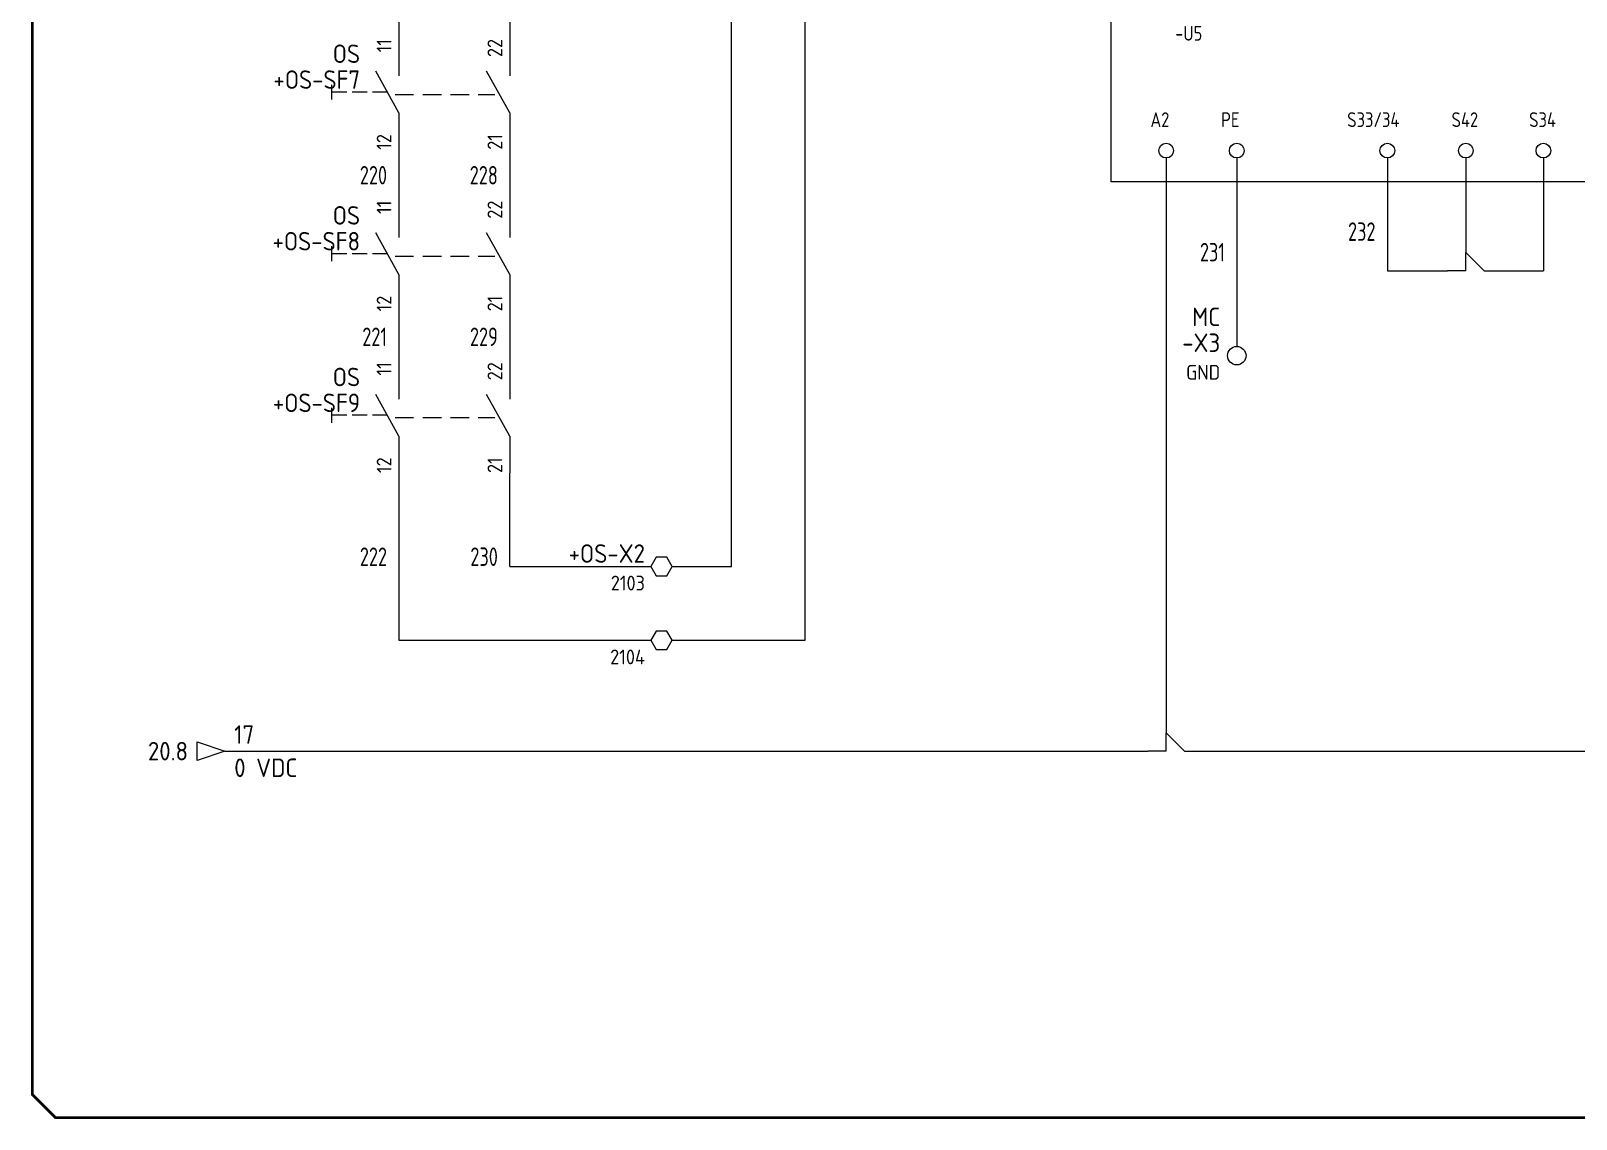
# Model space of a CAD drawing. Header units: millimetres. Extents: x 0 to 840, y 0 to 593.
# Drawn here: x 0.4 to 418.7, y 0.4 to 295 of the extents above; entities that cross this region are included whole.
import ezdxf
from ezdxf.enums import TextEntityAlignment as Align

# ---------------------------------------------------------------- set-up
doc = ezdxf.new("R2010")
doc.units = ezdxf.units.MM
doc.header["$LTSCALE"] = 10
doc.header["$MEASUREMENT"] = 0
doc.linetypes.add('DASHED', pattern=[0.75, 0.5, -0.25])
for name, color, linetype in [('BLK_16.0mm^2', 7, 'Continuous'), ('DESC', 150, 'Continuous'), ('GRN_1.0mm^2', 3, 'Continuous'), ('GRN_2.5mm^2', 3, 'Continuous'), ('GRY_1.5mm^2', 9, 'Continuous'), ('LINK', 9, 'DASHED'), ('LOC', 8, 'Continuous'), ('RED_0.5mm^2', 1, 'Continuous'), ('RED_1.0mm^2', 1, 'Continuous'), ('SYMS', 7, 'Continuous'), ('TAGS', 150, 'Continuous'), ('TERMS', 123, 'Continuous'), ('TITLE', 7, 'Continuous'), ('WIRENO', 72, 'Continuous'), ('WIREREF_DEST', 52, 'Continuous'), ('XREF', 7, 'Continuous'), ('YEL_1.0mm^2', 2, 'Continuous')]:
    doc.layers.add(name, color=color, linetype=linetype)
doc.styles.add('ITALIC', font='ITALIC')
doc.styles.add('SIMPLEX', font='simplex')
doc.styles.add('WD_IEC', font='isocp2.shx', dxfattribs={"width": 0.9, "height": 4})

# ---------------------------------------------------------------- blocks, each defined once
blk = doc.blocks.new('VDV1_28')
for centre in [(14.88, 72.25), (34.25, 72.25), (55.25, 72.25), (74.38, 72.25), (95.62, 72.25), (116.62, 72.25), (158.62, 72.25), (197.12, 72.25), (256.5, 72.25), (277.38, 72.25), (319.62, 72.25), (14.88, 8.5), (34, 8.5), (74.75, 8.5), (96, 8.5), (117, 8.5), (158.75, 8.5), (197.5, 8.5), (217.88, 8.5), (237.12, 8.5), (256.25, 8.5), (277.5, 8.5), (320, 8.5)]:
    blk.add_circle(centre, 2)
at = {"layer": 'BLK_16.0mm^2'}
blk.add_line((197.5, 6.5), (197.5, 6.5), dxfattribs=at)
at = {"layer": 'SYMS'}
for p, q in [((0, 80.75), (337, 80.75)), ((0, 0), (0, 80.75)), ((337, 80.75), (337, 0)), ((337, 0), (0, 0))]:
    blk.add_line(p, q, dxfattribs=at)
at = {"style": 'WD_IEC', "flags": 1}
for tag, p, height in [('X4TERM01', (12.88, 72.25), 0.256), ('X2TERM01', (14.88, 74.25), 0.256), ('X2TERM02', (34.25, 74.25), 0.256), ('X2TERM03', (55.25, 74.25), 0.256), ('X2TERM04', (74.38, 74.25), 0.256), ('X2TERM05', (95.62, 74.25), 0.256), ('X2TERM06', (116.62, 74.25), 0.256), ('X2TERM07', (158.62, 74.25), 0.256), ('X2TERM08', (197.12, 74.25), 0.256), ('X2TERM09', (256.5, 74.25), 0.256), ('X2TERM10', (277.38, 74.25), 0.256), ('X2TERM11', (319.62, 74.25), 0.256), ('X1TERM11', (321.62, 72.25), 0.256), ('X4TERM12', (12.88, 8.5), 0.256), ('X1TERM23', (322, 8.5), 0.256), ('X8TERM12', (14.88, 6.5), 0.256), ('X8TERM13', (34, 6.5), 0.256), ('X8TERM14', (74.75, 6.5), 0.256), ('X8TERM15', (96, 6.5), 0.256), ('X8TERM16', (117, 6.5), 0.256), ('X8TERM17', (158.75, 6.5), 0.256), ('X8TERM12', (197.5, 6.38), 0.005), ('X8TERM18', (197.5, 6.5), 0.256), ('X8TERM19', (217.88, 6.5), 0.256), ('X8TERM20', (237.12, 6.5), 0.256), ('X8TERM21', (256.25, 6.5), 0.256), ('X8TERM22', (277.5, 6.5), 0.256), ('X8TERM23', (320, 6.5), 0.256), ('FAMILY', (0, 0), 0.02), ('CAT', (0, 0), 0.02), ('MFG', (0, 0), 0.02), ('ASSYCODE', (0, 0), 0.02)]:
    blk.add_attdef(tag, p, '', height=height, dxfattribs=at)
at = {"style": 'WD_IEC'}
for tag, p in [('DESC1', (345.5, 44.62)), ('DESC2', (345.5, 38.25)), ('INST', (346.29, 29.39)), ('LOC', (347.11, 23.3))]:
    blk.add_attdef(tag, p, '', height=4, dxfattribs=at)
blk.add_attdef('TAG1', text='', height=4, dxfattribs=at).set_placement((21, 38.25), align=Align.CENTER)
at = {"layer": 'SYMS', "style": 'WD_IEC'}
for tag, p in [('TERM01', (12.88, 61.62)), ('TERM02', (32.12, 61.62)), ('TERM03', (53.12, 61.62)), ('TERM04', (72.25, 61.62)), ('TERM05', (93.5, 61.62)), ('TERM06', (114.5, 61.62)), ('TERM07', (156.5, 61.62)), ('TERM08', (195, 61.62)), ('TERM09', (247.95, 61.62)), ('TERM10', (268.83, 61.62)), ('TERM11', (310.62, 61.62)), ('TERM12', (10.62, 14.88)), ('TERM13', (29.75, 14.88)), ('TERM14', (63.88, 14.88)), ('TERM15', (92.12, 14.88)), ('TERM16', (113.12, 14.88)), ('TERM17', (156.62, 14.88)), ('TERM18', (195.38, 14.88)), ('TERM19', (214.27, 14.88)), ('TERM20', (233.52, 14.88)), ('TERM21', (253.43, 14.88)), ('TERM22', (274.08, 14.88)), ('TERM23', (317.88, 14.88))]:
    blk.add_attdef(tag, p, '', height=4, dxfattribs=at)
blk = doc.blocks.new('acade_title')
at = {"layer": 'TITLE', "const_width": 0.784}
blk.add_lwpolyline([(765.79, 7.07), (765.79, 586.36), (759.5, 592.64), (7.07, 592.64), (0.79, 586.36), (0.79, 7.07), (7.07, 0.79), (759.5, 0.79)], close=True, dxfattribs=at)
at = {"layer": 'TITLE', "color": 1, "style": 'ITALIC'}
for tag, height, p in [('TITLE#1', 3, (806.47, 85.58)), ('TITLE#2', 3, (806.47, 80.5)), ('TITLE#3', 3, (806.47, 75.41)), ('TITLE#4', 3, (806.47, 70.33)), ('DWG#', 4, (806.47, 20.76))]:
    blk.add_attdef(tag, text='', height=height, dxfattribs=at).set_placement(p, align=Align.CENTER)
at = {"layer": 'TITLE', "color": 1, "style": 'SIMPLEX'}
blk.add_attdef('CAD#', (772.63, 49.19), '', height=2.5, rotation=90, dxfattribs=at)
at = {"layer": 'TITLE', "color": 1}
for tag, p, height, style in [('ENGINEER', (783.37, 49.19), 2.5, 'ITALIC'), ('CHKDBY', (813.2, 49.2), 2.5, 'ITALIC'), ('JOB#', (789.06, 41.3), 2.5, 'SIMPLEX'), ('DRAWNBY', (814.95, 41.3), 2.5, 'ITALIC'), ('SCALE', (786.29, 33.76), 2.5, 'SIMPLEX'), ('DATE', (812.8, 33.76), 2.5, 'SIMPLEX'), ('SHTS', (815.9, 6.29), 4, 'ITALIC')]:
    blk.add_attdef(tag, p, '', height=height, dxfattribs=dict(at, style=style))
at = {"layer": 'TITLE', "color": 1, "style": 'ITALIC'}
blk.add_attdef('SH#', text='', height=4, dxfattribs=at).set_placement((799.54, 6.29), align=Align.RIGHT)
at = {"layer": 'TITLE', "color": 7, "flags": 9}
blk.add_attdef('WD_TB', (782.91, 0.79), '', height=3.14, dxfattribs=at)
blk = doc.blocks.new('VSW21')
for p, q in [((0, 7.5), (0, 2.5)), ((0, -2.5), (-3.125, 3.125)), ((0, -2.5), (0, -7.5))]:
    blk.add_line(p, q)
at = {"style": 'WD_IEC'}
for tag, p in [('INST', (-5.25, 7.75)), ('LOC', (-5.25, 4.25)), ('TAG2', (-5.25, 0.75)), ('XREF', (-5.25, -3.75)), ('DESC1', (-5.25, -7.6)), ('DESC2', (-5.25, -11.1)), ('DESC3', (-5.25, -14.6)), ('WDTAGALT', (-5, -18))]:
    blk.add_attdef(tag, text='', height=2.5, dxfattribs=at).set_placement(p, align=Align.RIGHT)
blk.add_attdef('TERM01', text='', height=2, rotation=90, dxfattribs=at).set_placement((-1, 7.5), align=Align.RIGHT)
at = {"style": 'WD_IEC', "flags": 1}
for tag, p, height in [('X2TERM01', (0, 7.5), 0.32), ('X4LINK', (-2, 0), 0.32), ('X1LINK', (-0.5, 0), 0.32), ('CONTACT', (4, -3.5), 1), ('FAMILY', (4, -5), 1), ('COMMON', (5.25, -4.75), 1), ('X8TERM02', (0, -7.5), 0.32)]:
    blk.add_attdef(tag, p, '', height=height, dxfattribs=at)
at = {"style": 'WD_IEC'}
blk.add_attdef('TERM02', (-1, -7.5), '', height=2, rotation=90, dxfattribs=at)
blk = doc.blocks.new('VSW11')
for p, q in [((0, 7.5), (0, 2.5)), ((0, -2.5), (-3.125, 3.125)), ((-9.0625, -0.6875), (-9.0625, 1.3125)), ((-7.0625, 0.3125), (-9.0625, 0.3125)), ((-4.3125, 0.3125), (-6.3125, 0.3125)), ((-1.5625, 0.3125), (-3.5625, 0.3125)), ((0, -2.5), (0, -7.5))]:
    blk.add_line(p, q)
at = {"style": 'WD_IEC'}
for tag, p in [('INST', (-5.25, 7.75)), ('LOC', (-5.25, 4.75)), ('TAG1', (-5.25, 1.75)), ('DESC1', (-5.25, -11.85)), ('DESC2', (-5.25, -14.85)), ('DESC3', (-5.25, -17.85))]:
    blk.add_attdef(tag, text='', height=2.5, dxfattribs=at).set_placement(p, align=Align.RIGHT)
blk.add_attdef('TERM01', text='', height=2, rotation=90, dxfattribs=at).set_placement((-1, 7.5), align=Align.RIGHT)
at = {"style": 'WD_IEC', "flags": 1}
for tag, p, height in [('X2TERM01', (0, 7.5), 0.32), ('CONTACT', (0.5, 4.5), 1), ('COMMON', (1.75, 3.25), 1), ('X4LINK', (-3, 0), 0.32), ('X1LINK', (-0.5, 0), 0.32), ('ASSYCODE', (1, -4), 1), ('FAMILY', (1, -5.5), 1), ('CATDESC', (1, -7), 1), ('X8TERM02', (0, -7.5), 0.32)]:
    blk.add_attdef(tag, p, '', height=height, dxfattribs=at)
at = {"style": 'WD_IEC'}
blk.add_attdef('TERM02', (-1, -7.5), '', height=2, rotation=90, dxfattribs=at)
at = {"style": 'WD_IEC', "flags": 9}
for tag, p in [('MFG', (-5.75, -2.75)), ('CAT', (-5.75, -5.25))]:
    blk.add_attdef(tag, text='', height=1.5, dxfattribs=at).set_placement(p, align=Align.RIGHT)
at = {"lineweight": 15, "style": 'WD_IEC'}
for tag, p in [('XREF', (-5.25, -8.85)), ('WDTAGALT', (-5.25, -20.85))]:
    blk.add_attdef(tag, text='', height=2.5, dxfattribs=at).set_placement(p, align=Align.RIGHT)
blk = doc.blocks.new('HA1D3')
blk.add_lwpolyline([(0, 0), (-3.75, -1.25), (-3.75, 1.25)], close=True)
at = {"style": 'WD_IEC', "flags": 1}
blk.add_attdef('SIGCODE', text='', height=1, dxfattribs=at).set_placement((-2.5, 1.8), align=Align.RIGHT)
at = {"style": 'WD_IEC'}
for tag, p, height, flags in [('WIRENO', (1.25, 1), 2.5, 8), ('X1TERM01', (0, 0), 0.32, 1)]:
    blk.add_attdef(tag, p, '', height=height, dxfattribs=dict(at, flags=flags))
blk.add_attdef('XREF', text='', height=2.5, dxfattribs=at).set_placement((-5, 0), align=Align.MIDDLE_RIGHT)
blk.add_attdef('DESC1', text='', height=2.5, dxfattribs=at).set_placement((1.25, -1), align=Align.TOP_LEFT)
blk = doc.blocks.new('HT0003')
blk.add_lwpolyline([(0.72, -1.25), (1.44, 0), (0.72, 1.25), (-0.72, 1.25), (-1.44, 0), (-0.72, -1.25)], close=True)
at = {"style": 'WD_IEC', "flags": 1}
for tag, p, height in [('ASSYCODE', (2.75, 10.75), 1), ('CATDESC', (2.75, 9.25), 1), ('MFG', (2.75, 7.25), 1.5), ('CAT', (2.75, 4.75), 1.5), ('X2PIN01', (0, 2.25), 0.25), ('X2TERMDESC01', (0, 1.75), 0.4), ('X4TERM01', (-1.44, 0), 0.25), ('X4PIN01', (-1.25, 1), 0.25), ('X4TERMDESC01', (-1.25, 0.5), 0.4), ('STRIPSEQ', (0, 0), 0.025), ('X2TERM01', (0, 1.25), 0.25), ('X8PIN01', (0, -0.25), 0.25), ('X1PIN01', (1.25, 1), 0.25), ('X1TERMDESC01', (1.25, 0.5), 0.4), ('X1TERM01', (1.44, 0), 0.25), ('LINKTERM', (0, -0.04), 0.025), ('X8TERM01', (0, -1.25), 0.25), ('X8TERMDESC01', (0, -0.75), 0.4)]:
    blk.add_attdef(tag, p, '', height=height, dxfattribs=at)
at = {"style": 'WD_IEC'}
for tag, p in [('INST', (-2.25, 6.5)), ('LOC', (-2.25, 3.5)), ('DESC1', (-2.25, -6.25)), ('DESC2', (-2.25, -9.25)), ('DESC3', (-2.25, -12.25))]:
    blk.add_attdef(tag, text='', height=2.5, dxfattribs=at).set_placement(p, align=Align.RIGHT)
at = {"style": 'WD_IEC', "flags": 8}
for tag, height, p in [('TAGSTRIP', 2.5, (-2.25, 0.5)), ('TERM01', 2, (-2.25, -3.25))]:
    blk.add_attdef(tag, text='', height=height, dxfattribs=at).set_placement(p, align=Align.RIGHT)
blk = doc.blocks.new('WD_WNV')
at = {"linetype": 'Continuous', "style": 'WD_IEC', "width": 0.8}
blk.add_attdef('WIRENO', text='', height=2.5, dxfattribs=at).set_placement((-1.6, 0), align=Align.MIDDLE_RIGHT)
at = {"style": 'WD_IEC', "flags": 1}
for tag, p in [('W08USER', (-1, 0.375)), ('W04USER', (-1, 0.875)), ('W05USER', (-1, 0.75)), ('W09USER', (-1, 0.25)), ('W03USER', (-1, 1)), ('W06USER', (-1, 0.625)), ('W07USER', (-1, 0.5)), ('W02USER', (-1, 1.125)), ('W01USER', (-1, 1.25)), ('W10USER', (-1, 0.125))]:
    blk.add_attdef(tag, text='', height=0.08, dxfattribs=at).set_placement(p, align=Align.CENTER)
blk = doc.blocks.new('VT0002')
blk.add_circle((0, 0), 1.25)
at = {"style": 'WD_IEC', "flags": 1}
for tag, p, height in [('ASSYCODE', (2.75, 10.75), 1), ('CATDESC', (2.75, 9.25), 1), ('MFG', (2.75, 7.25), 1.5), ('CAT', (2.75, 4.75), 1.5), ('X2PIN01', (0, 2.25), 0.25), ('X2TERMDESC01', (0, 1.75), 0.4), ('X4PIN01', (-1.25, 1), 0.25), ('X4TERM01', (-1.25, 0), 0.25), ('X4TERMDESC01', (-1.25, 0.5), 0.4), ('STRIPSEQ', (0, 0), 0.025), ('X2TERM01', (0, 1.25), 0.25), ('X8PIN01', (0, -0.25), 0.25), ('X1PIN01', (1.25, 1), 0.25), ('X1TERM01', (1.25, 0), 0.25), ('X1TERMDESC01', (1.25, 0.5), 0.4), ('LINKTERM', (0, -0.04), 0.025), ('X8TERM01', (0, -1.25), 0.25), ('X8TERMDESC01', (0, -0.75), 0.4)]:
    blk.add_attdef(tag, p, '', height=height, dxfattribs=at)
at = {"style": 'WD_IEC'}
for tag, p in [('INST', (-2.25, 6.5)), ('LOC', (-2.25, 3.5)), ('DESC1', (-2.25, -6.25)), ('DESC2', (-2.25, -9.25)), ('DESC3', (-2.25, -12.25))]:
    blk.add_attdef(tag, text='', height=2.5, dxfattribs=at).set_placement(p, align=Align.RIGHT)
at = {"style": 'WD_IEC', "flags": 8}
for tag, height, p in [('TAGSTRIP', 2.5, (-2.25, 0.5)), ('TERM01', 2, (-2.25, -3.25))]:
    blk.add_attdef(tag, text='', height=height, dxfattribs=at).set_placement(p, align=Align.RIGHT)
blk = doc.blocks.new('VT0_124')
for p, q in [((0, 0), (0, 2.5)), ((0, 2.5), (2.5, 0)), ((0, 0), (-2.5, 0))]:
    blk.add_line(p, q)
at = {"style": 'WD_IEC', "flags": 1}
for tag, p in [('X2TERM01', (0, 2.5)), ('X4TERM01', (-2.5, 0)), ('WDWSEQ', (1.6, 1.48)), ('X1TERM01', (2.5, 0))]:
    blk.add_attdef(tag, p, '', height=0.4, dxfattribs=at)
blk = doc.blocks.new('HT0_124')
for p, q in [((0, 0), (0, 2.5)), ((0, 2.5), (2.5, 0)), ((0, 0), (-2.5, 0))]:
    blk.add_line(p, q)
at = {"style": 'WD_IEC', "flags": 1}
for tag, p in [('X2TERM01', (0, 2.5)), ('X4TERM01', (-2.5, 0)), ('WDWSEQ', (1.6, 1.48)), ('X1TERM01', (2.5, 0))]:
    blk.add_attdef(tag, p, '', height=0.4, dxfattribs=at)

msp = doc.modelspace()

# ---------------------------------------------------------------- linework, layer by layer
at = {"layer": 'GRN_1.0mm^2'}
for p, q in [((307.7, 260.58), (307.7, 105)), ((326.82, 260.58), (326.82, 209.56))]:
    msp.add_line(p, q, dxfattribs=at)
at = {"layer": 'GRN_2.5mm^2'}
for p, q in [((52.93, 100), (302.7, 100)), ((312.7, 100), (710.21, 100))]:
    msp.add_line(p, q, dxfattribs=at)
at = {"layer": 'GRY_1.5mm^2'}
for p, q in [((367.57, 260.58), (367.57, 230)), ((388.82, 260.58), (388.82, 235)), ((409.82, 260.58), (409.82, 230)), ((367.57, 230), (383.82, 230)), ((393.82, 230), (409.82, 230))]:
    msp.add_line(p, q, dxfattribs=at)
at = {"layer": 'LINK'}
for points in [[(99, 277.79), (126, 277.79)], [(99, 234.04), (126, 234.04)], [(99, 190.29), (126, 190.29)]]:
    msp.add_lwpolyline(points, dxfattribs=at)
at = {"layer": 'RED_0.5mm^2'}
for p, q in [((100, 306.54), (100, 292.79)), ((130, 306.54), (130, 292.79)), ((100, 262.79), (100, 249.04)), ((130, 262.79), (130, 249.04)), ((100, 219.04), (100, 205.29)), ((130, 219.04), (130, 205.29)), ((100, 175.29), (100, 130)), ((130, 150), (130, 175.29)), ((130, 150), (168.22, 150)), ((100, 130), (168.22, 130))]:
    msp.add_line(p, q, dxfattribs=at)
at = {"layer": 'RED_1.0mm^2'}
for p, q in [((210, 130), (210, 350.03)), ((173.99, 130), (210, 130))]:
    msp.add_line(p, q, dxfattribs=at)
at = {"layer": 'YEL_1.0mm^2'}
for p, q in [((190, 150), (190, 370.02)), ((173.99, 150), (190, 150))]:
    msp.add_line(p, q, dxfattribs=at)

# ---------------------------------------------------------------- block references
at = {"layer": 'GRN_2.5mm^2', "xscale": 2, "yscale": 2, "zscale": 2}
msp.add_blockref('VT0_124', (307.7, 100), dxfattribs=at)
at = {"layer": 'GRY_1.5mm^2', "xscale": 2, "yscale": 2, "zscale": 2}
msp.add_blockref('HT0_124', (388.82, 230), dxfattribs=at)
at = {"layer": 'SYMS'}
msp.add_blockref('acade_title', (0, 0), dxfattribs=at)
ref = msp.add_blockref('VDV1_28', (292.82, 254.08), dxfattribs=at)
ref.add_attrib('TERM23', 'Y44', (610.7, 268.95), dxfattribs={"layer": 'TERMS', "height": 4, "style": 'WD_IEC', "width": 0.9})
ref.add_attrib('TERM22', '24', (566.9, 268.95), dxfattribs={"layer": 'TERMS', "height": 4, "style": 'WD_IEC', "width": 0.9})
ref.add_attrib('TERM21', '14', (546.25, 268.95), dxfattribs={"layer": 'TERMS', "height": 4, "style": 'WD_IEC', "width": 0.9})
ref.add_attrib('TERM20', 'S32', (526.35, 268.95), dxfattribs={"layer": 'TERMS', "height": 4, "style": 'WD_IEC', "width": 0.9})
ref.add_attrib('TERM19', 'S31', (507.1, 268.95), dxfattribs={"layer": 'TERMS', "height": 4, "style": 'WD_IEC', "width": 0.9})
ref.add_attrib('TERM18', 'Y4', (488.2, 268.95), dxfattribs={"layer": 'TERMS', "height": 4, "style": 'WD_IEC', "width": 0.9})
ref.add_attrib('TERM17', 'Y3', (449.45, 268.95), dxfattribs={"layer": 'TERMS', "height": 4, "style": 'WD_IEC', "width": 0.9})
ref.add_attrib('TERM16', 'S34', (405.95, 268.95), dxfattribs={"layer": 'TERMS', "height": 4, "style": 'WD_IEC', "width": 0.9})
ref.add_attrib('TERM15', 'S42', (384.95, 268.95), dxfattribs={"layer": 'TERMS', "height": 4, "style": 'WD_IEC', "width": 0.9})
ref.add_attrib('TERM14', 'S33/34', (356.7, 268.95), dxfattribs={"layer": 'TERMS', "height": 4, "style": 'WD_IEC', "width": 0.9})
ref.add_attrib('TERM13', 'PE', (322.57, 268.95), dxfattribs={"layer": 'TERMS', "height": 4, "style": 'WD_IEC', "width": 0.9})
ref.add_attrib('TERM12', 'A2', (303.45, 268.95), dxfattribs={"layer": 'TERMS', "height": 4, "style": 'WD_IEC', "width": 0.9})
ref.add_attrib('TERM11', 'Y33/34', (603.45, 315.7), dxfattribs={"layer": 'TERMS', "height": 4, "style": 'WD_IEC', "width": 0.9})
ref.add_attrib('TERM10', '23', (561.65, 315.7), dxfattribs={"layer": 'TERMS', "height": 4, "style": 'WD_IEC', "width": 0.9})
ref.add_attrib('TERM09', '13', (540.77, 315.7), dxfattribs={"layer": 'TERMS', "height": 4, "style": 'WD_IEC', "width": 0.9})
ref.add_attrib('TERM08', 'Y2', (487.82, 315.7), dxfattribs={"layer": 'TERMS', "height": 4, "style": 'WD_IEC', "width": 0.9})
ref.add_attrib('TERM07', 'Y1', (449.32, 315.7), dxfattribs={"layer": 'TERMS', "height": 4, "style": 'WD_IEC', "width": 0.9})
ref.add_attrib('TERM06', 'S22', (407.32, 315.7), dxfattribs={"layer": 'TERMS', "height": 4, "style": 'WD_IEC', "width": 0.9})
ref.add_attrib('TERM05', 'S21', (386.32, 315.7), dxfattribs={"layer": 'TERMS', "height": 4, "style": 'WD_IEC', "width": 0.9})
ref.add_attrib('TERM04', 'S12', (365.07, 315.7), dxfattribs={"layer": 'TERMS', "height": 4, "style": 'WD_IEC', "width": 0.9})
ref.add_attrib('TERM03', 'B1', (345.95, 315.7), dxfattribs={"layer": 'TERMS', "height": 4, "style": 'WD_IEC', "width": 0.9})
ref.add_attrib('TERM02', 'S11', (324.95, 315.7), dxfattribs={"layer": 'TERMS', "height": 4, "style": 'WD_IEC', "width": 0.9})
ref.add_attrib('TERM01', 'A1', (305.7, 315.7), dxfattribs={"layer": 'TERMS', "height": 4, "style": 'WD_IEC', "width": 0.9})
ref.add_attrib('LOC', 'MC', (313.44, 300.68), dxfattribs={"layer": 'LOC', "height": 4, "style": 'WD_IEC', "width": 0.9})
ref.add_attrib('TAG1', '-U5', dxfattribs={"layer": 'TAGS', "height": 4, "style": 'WD_IEC', "width": 0.9}).set_placement((313.82, 292.33), align=Align.CENTER)
ref = msp.add_blockref('VSW11', (100, 277.79), dxfattribs=dict(at, xscale=2, yscale=2, zscale=2))
ref.add_attrib('TERM02', '12', (98, 262.79), dxfattribs={"layer": 'TERMS', "height": 4, "rotation": 90, "style": 'WD_IEC'})
ref.add_attrib('TERM01', '11', dxfattribs={"layer": 'TERMS', "height": 4, "rotation": 90, "style": 'WD_IEC'}).set_placement((98, 292.79), align=Align.RIGHT)
ref.add_attrib('LOC', 'OS', dxfattribs={"layer": 'LOC', "height": 5, "style": 'WD_IEC'}).set_placement((89.5, 286.29), align=Align.RIGHT)
ref.add_attrib('TAG1', '+OS-SF7', dxfattribs={"layer": 'TAGS', "height": 5, "style": 'WD_IEC'}).set_placement((89.5, 279.29), align=Align.RIGHT)
ref = msp.add_blockref('VSW21', (130, 277.79), dxfattribs=dict(at, xscale=2, yscale=2, zscale=2))
ref.add_attrib('TERM02', '21', (128, 262.79), dxfattribs={"layer": 'TERMS', "height": 4, "rotation": 90, "style": 'WD_IEC'})
ref.add_attrib('TERM01', '22', dxfattribs={"layer": 'TERMS', "height": 4, "rotation": 90, "style": 'WD_IEC'}).set_placement((128, 292.79), align=Align.RIGHT)
ref = msp.add_blockref('VSW11', (100, 234.04), dxfattribs=dict(at, xscale=2, yscale=2, zscale=2))
ref.add_attrib('TERM02', '12', (98, 219.04), dxfattribs={"layer": 'TERMS', "height": 4, "rotation": 90, "style": 'WD_IEC'})
ref.add_attrib('TERM01', '11', dxfattribs={"layer": 'TERMS', "height": 4, "rotation": 90, "style": 'WD_IEC'}).set_placement((98, 249.04), align=Align.RIGHT)
ref.add_attrib('LOC', 'OS', dxfattribs={"layer": 'LOC', "height": 5, "style": 'WD_IEC'}).set_placement((89.5, 242.54), align=Align.RIGHT)
ref.add_attrib('TAG1', '+OS-SF8', dxfattribs={"layer": 'TAGS', "height": 5, "style": 'WD_IEC'}).set_placement((89.5, 235.54), align=Align.RIGHT)
ref = msp.add_blockref('VSW21', (130, 234.04), dxfattribs=dict(at, xscale=2, yscale=2, zscale=2))
ref.add_attrib('TERM02', '21', (128, 219.04), dxfattribs={"layer": 'TERMS', "height": 4, "rotation": 90, "style": 'WD_IEC'})
ref.add_attrib('TERM01', '22', dxfattribs={"layer": 'TERMS', "height": 4, "rotation": 90, "style": 'WD_IEC'}).set_placement((128, 249.04), align=Align.RIGHT)
ref = msp.add_blockref('VT0002', (326.82, 207.06), dxfattribs=dict(at, xscale=2, yscale=2, zscale=2))
ref.add_attrib('TERM01', 'GND', dxfattribs={"layer": 'TERMS', "height": 4, "style": 'WD_IEC', "flags": 8}).set_placement((322.32, 200.56), align=Align.RIGHT)
ref.add_attrib('LOC', 'MC', dxfattribs={"layer": 'LOC', "height": 5, "style": 'WD_IEC'}).set_placement((322.32, 215.06), align=Align.RIGHT)
ref.add_attrib('TAGSTRIP', '-X3', dxfattribs={"layer": 'TAGS', "height": 5, "style": 'WD_IEC', "flags": 8}).set_placement((322.32, 208.06), align=Align.RIGHT)
ref = msp.add_blockref('VSW11', (100, 190.29), dxfattribs=dict(at, xscale=2, yscale=2, zscale=2))
ref.add_attrib('TERM02', '12', (98, 175.29), dxfattribs={"layer": 'TERMS', "height": 4, "rotation": 90, "style": 'WD_IEC'})
ref.add_attrib('TERM01', '11', dxfattribs={"layer": 'TERMS', "height": 4, "rotation": 90, "style": 'WD_IEC'}).set_placement((98, 205.29), align=Align.RIGHT)
ref.add_attrib('LOC', 'OS', dxfattribs={"layer": 'LOC', "height": 5, "style": 'WD_IEC'}).set_placement((89.5, 198.79), align=Align.RIGHT)
ref.add_attrib('TAG1', '+OS-SF9', dxfattribs={"layer": 'TAGS', "height": 5, "style": 'WD_IEC'}).set_placement((89.5, 191.79), align=Align.RIGHT)
ref = msp.add_blockref('VSW21', (130, 190.29), dxfattribs=dict(at, xscale=2, yscale=2, zscale=2))
ref.add_attrib('TERM02', '21', (128, 175.29), dxfattribs={"layer": 'TERMS', "height": 4, "rotation": 90, "style": 'WD_IEC'})
ref.add_attrib('TERM01', '22', dxfattribs={"layer": 'TERMS', "height": 4, "rotation": 90, "style": 'WD_IEC'}).set_placement((128, 205.29), align=Align.RIGHT)
ref = msp.add_blockref('HT0003', (171.11, 150), dxfattribs=dict(at, xscale=2, yscale=2, zscale=2))
ref.add_attrib('TERM01', '2103', dxfattribs={"layer": 'TERMS', "height": 4, "style": 'WD_IEC', "flags": 8}).set_placement((166.61, 143.5), align=Align.RIGHT)
ref.add_attrib('TAGSTRIP', '+OS-X2', dxfattribs={"layer": 'TAGS', "height": 5, "style": 'WD_IEC', "flags": 8}).set_placement((166.61, 151), align=Align.RIGHT)
ref = msp.add_blockref('HT0003', (171.11, 130), dxfattribs=dict(at, xscale=2, yscale=2, zscale=2))
ref.add_attrib('TERM01', '2104', dxfattribs={"layer": 'TERMS', "height": 4, "style": 'WD_IEC', "flags": 8}).set_placement((166.61, 123.5), align=Align.RIGHT)
ref = msp.add_blockref('HA1D3', (52.93, 100), dxfattribs=dict(at, xscale=2, yscale=2, zscale=2))
ref.add_attrib('XREF', '20.8', dxfattribs={"layer": 'XREF', "height": 5, "style": 'WD_IEC'}).set_placement((42.93, 100), align=Align.MIDDLE_RIGHT)
ref.add_attrib('DESC1', '0 VDC', dxfattribs={"layer": 'DESC', "height": 5, "style": 'WD_IEC'}).set_placement((55.43, 98), align=Align.TOP_LEFT)
ref.add_attrib('WIRENO', '17', (55.43, 102), dxfattribs={"layer": 'WIREREF_DEST', "height": 5, "style": 'WD_IEC', "flags": 8})
at = {"layer": 'WIRENO'}
ref = msp.add_blockref('WD_WNV', (100, 255.91), dxfattribs=dict(at, xscale=2, yscale=2, zscale=2))
ref.add_attrib('WIRENO', '220', dxfattribs={"linetype": 'Continuous', "height": 5, "style": 'WD_IEC', "width": 0.8}).set_placement((96.8, 255.91), align=Align.MIDDLE_RIGHT)
ref = msp.add_blockref('WD_WNV', (130, 255.91), dxfattribs=dict(at, xscale=2, yscale=2, zscale=2))
ref.add_attrib('WIRENO', '228', dxfattribs={"linetype": 'Continuous', "height": 5, "style": 'WD_IEC', "width": 0.8}).set_placement((126.8, 255.91), align=Align.MIDDLE_RIGHT)
ref = msp.add_blockref('WD_WNV', (367.57, 240.64), dxfattribs=dict(at, xscale=2, yscale=2, zscale=2))
ref.add_attrib('WIRENO', '232', dxfattribs={"linetype": 'Continuous', "height": 5, "style": 'WD_IEC', "width": 0.8}).set_placement((364.37, 240.64), align=Align.MIDDLE_RIGHT)
ref = msp.add_blockref('WD_WNV', (326.82, 235.07), dxfattribs=dict(at, xscale=2, yscale=2, zscale=2))
ref.add_attrib('WIRENO', '231', dxfattribs={"linetype": 'Continuous', "height": 5, "style": 'WD_IEC', "width": 0.8}).set_placement((323.62, 235.07), align=Align.MIDDLE_RIGHT)
ref = msp.add_blockref('WD_WNV', (100, 212.16), dxfattribs=dict(at, xscale=2, yscale=2, zscale=2))
ref.add_attrib('WIRENO', '221', dxfattribs={"linetype": 'Continuous', "height": 5, "style": 'WD_IEC', "width": 0.8}).set_placement((96.8, 212.16), align=Align.MIDDLE_RIGHT)
ref = msp.add_blockref('WD_WNV', (130, 212.16), dxfattribs=dict(at, xscale=2, yscale=2, zscale=2))
ref.add_attrib('WIRENO', '229', dxfattribs={"linetype": 'Continuous', "height": 5, "style": 'WD_IEC', "width": 0.8}).set_placement((126.8, 212.16), align=Align.MIDDLE_RIGHT)
ref = msp.add_blockref('WD_WNV', (100, 152.64), dxfattribs=dict(at, xscale=2, yscale=2, zscale=2))
ref.add_attrib('WIRENO', '222', dxfattribs={"linetype": 'Continuous', "height": 5, "style": 'WD_IEC', "width": 0.8}).set_placement((96.8, 152.64), align=Align.MIDDLE_RIGHT)
ref = msp.add_blockref('WD_WNV', (130, 152.64), dxfattribs=dict(at, xscale=2, yscale=2, zscale=2))
ref.add_attrib('WIRENO', '230', dxfattribs={"linetype": 'Continuous', "height": 5, "style": 'WD_IEC', "width": 0.8}).set_placement((126.8, 152.64), align=Align.MIDDLE_RIGHT)

doc.saveas('drawing.dxf')
